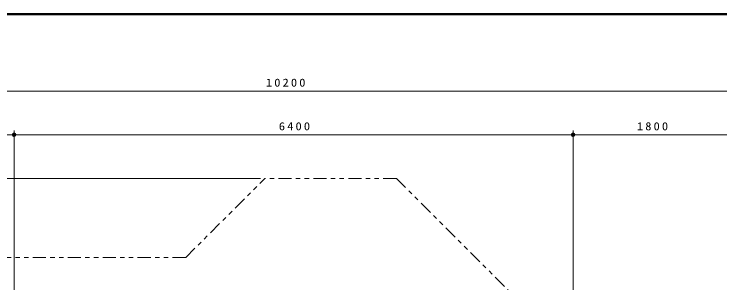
# Model space of a CAD drawing. Units: millimetres on the paper, scale 1:50. Extents: x -385 to 0, y -594 to 267.
# Drawn here: x -303.7 to -142.1, y 205.4 to 267 of the extents above; entities that cross this region are included whole.
import ezdxf

# ---------------------------------------------------------------- set-up
doc = ezdxf.new("R2010")
doc.units = ezdxf.units.MM
doc.linetypes.add('USER3', pattern=[8, 3, -1, 1, -1, 1, -1])
doc.layers.add('LY_1', color=140, linetype='Continuous', lineweight=50)
doc.styles.add('ＭＳ ゴシック', font='')
doc.styles.get('ＭＳ ゴシック').set_extended_font_data('MS Gothic')

# ---------------------------------------------------------------- blocks, each defined once
blk = doc.blocks.new('filled_dot')
at = {"color": 0, "linetype": 'Continuous', "lineweight": -2, "const_width": 1.25}
blk.add_lwpolyline([(-0.625, 0, 1), (0.625, 0, 1)], format="xyb", close=True, dxfattribs=at)

msp = doc.modelspace()

# ---------------------------------------------------------------- linework, layer by layer
at = {"layer": 'LY_1', "color": 7}
msp.add_line((0, 267), (-385, 267), dxfattribs=at)
at = {"layer": 'LY_1', "color": 7, "lineweight": 13}
for p, q in [((-343.663, 249.356), (-139.663, 249.356)), ((-343.663, 239.356), (-303.663, 239.356)), ((-303.663, 175.566), (-303.663, 240.356)), ((-303.663, 239.356), (-175.663, 239.356)), ((-175.663, 130.389), (-175.663, 240.356)), ((-175.663, 239.356), (-139.663, 239.356)), ((-247.236, 229.356), (-354.663, 229.356))]:
    msp.add_line(p, q, dxfattribs=at)
at = {"layer": 'LY_1', "color": 7, "linetype": 'USER3', "lineweight": 13}
for p, q in [((-264.376, 211.216), (-246.236, 229.356)), ((-216.131, 229.356), (-246.236, 229.356)), ((-216.131, 229.356), (-186.967, 200.193)), ((-264.376, 211.216), (-318.194, 211.216))]:
    msp.add_line(p, q, dxfattribs=at)

# ---------------------------------------------------------------- block references
at = {"layer": 'LY_1', "color": 7, "lineweight": 13, "xscale": 0.4, "yscale": 0.4}
for p in [(-303.663, 239.356), (-175.663, 239.356)]:
    msp.add_blockref('filled_dot', p, dxfattribs=at)
at = {"layer": 'LY_1', "color": 7, "lineweight": 13, "xscale": 0.4, "yscale": 0.4, "rotation": 180}
for p in [(-303.663, 239.356), (-175.663, 239.356)]:
    msp.add_blockref('filled_dot', p, dxfattribs=at)

# ---------------------------------------------------------------- texts
at = {"layer": 'LY_1', "color": 7, "char_height": 1.833, "attachment_point": 8, "style": 'ＭＳ ゴシック'}
for s, insert in [('\\T1.33;\\W1.15;10200', (-241.242, 250.356)), ('\\T1.33;\\W1.15;6400', (-239.236, 240.356)), ('\\T1.33;\\W1.15;1800', (-157.242, 240.356))]:
    msp.add_mtext(s, dxfattribs=dict(at, insert=insert))

doc.saveas('drawing.dxf')
